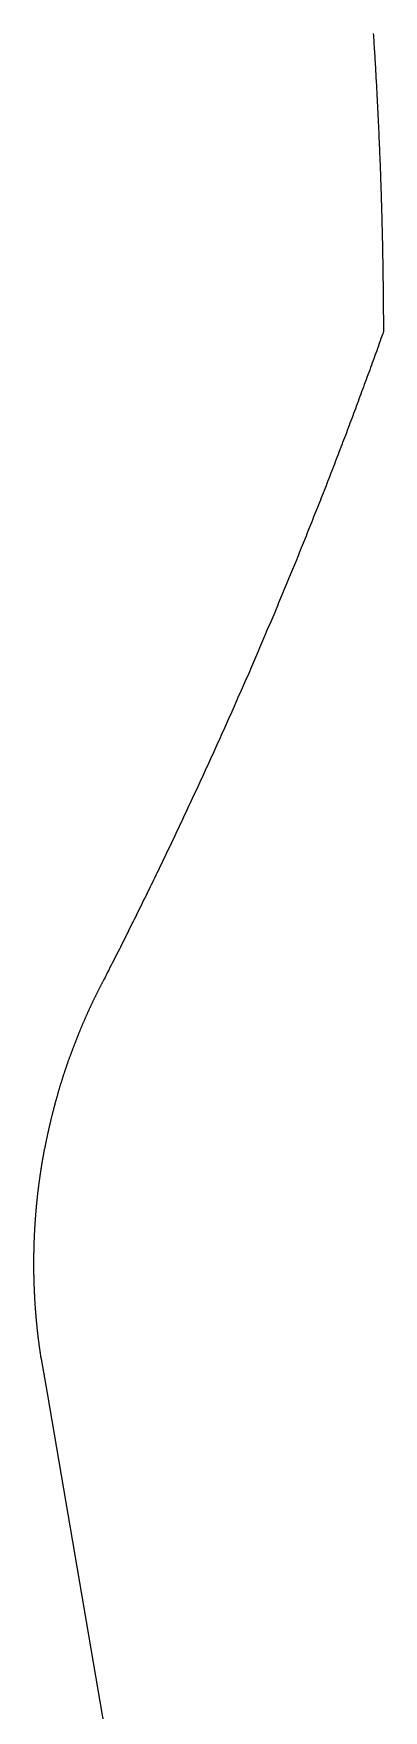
# Model space of a CAD drawing. Header units: millimetres. Extents: x 341926 to 344122, y 7366456 to 7369032.
# Drawn here: x 343574.2 to 343595, y 7366722.3 to 7366822.4 of the extents above; entities that cross this region are included whole.
import ezdxf

# ---------------------------------------------------------------- set-up
doc = ezdxf.new("R2010")
doc.units = ezdxf.units.MM
doc.layers.add('RUA MARIO PAUO  AUTUORI - 29_12_20 - V09', color=7, linetype='Continuous')

msp = doc.modelspace()

# ---------------------------------------------------------------- linework, layer by layer
at = {"layer": 'RUA MARIO PAUO  AUTUORI - 29_12_20 - V09'}
msp.add_lwpolyline([(343594.41, 7366822.39), (343594.42, 7366822.26), (343594.43, 7366822.12), (343594.44, 7366821.99), (343594.45, 7366821.85), (343594.45, 7366821.72), (343594.46, 7366821.59), (343594.47, 7366821.45), (343594.48, 7366821.32), (343594.49, 7366821.19), (343594.5, 7366821.05), (343594.5, 7366820.92), (343594.51, 7366820.79), (343594.52, 7366820.65), (343594.53, 7366820.52), (343594.54, 7366820.39), (343594.54, 7366820.25), (343594.55, 7366820.12), (343594.56, 7366819.98), (343594.57, 7366819.85), (343594.57, 7366819.72), (343594.58, 7366819.58), (343594.59, 7366819.45), (343594.6, 7366819.32), (343594.6, 7366819.18), (343594.61, 7366819.05), (343594.62, 7366818.92), (343594.63, 7366818.78), (343594.63, 7366818.65), (343594.64, 7366818.51), (343594.65, 7366818.38), (343594.65, 7366818.25), (343594.66, 7366818.11), (343594.67, 7366817.98), (343594.67, 7366817.85), (343594.68, 7366817.71), (343594.69, 7366817.58), (343594.69, 7366817.45), (343594.7, 7366817.31), (343594.71, 7366817.18), (343594.71, 7366817.04), (343594.72, 7366816.91), (343594.73, 7366816.78), (343594.73, 7366816.64), (343594.74, 7366816.51), (343594.74, 7366816.38), (343594.75, 7366816.24), (343594.75, 7366816.11), (343594.76, 7366815.97), (343594.77, 7366815.84), (343594.77, 7366815.71), (343594.78, 7366815.57), (343594.78, 7366815.44), (343594.79, 7366815.31), (343594.79, 7366815.17), (343594.8, 7366815.04), (343594.8, 7366814.91), (343594.81, 7366814.77), (343594.82, 7366814.64), (343594.82, 7366814.5), (343594.83, 7366814.37), (343594.83, 7366814.24), (343594.84, 7366814.1), (343594.84, 7366813.97), (343594.84, 7366813.84), (343594.85, 7366813.7), (343594.85, 7366813.57), (343594.86, 7366813.43), (343594.86, 7366813.3), (343594.87, 7366813.17), (343594.87, 7366813.03), (343594.88, 7366812.9), (343594.88, 7366812.77), (343594.88, 7366812.63), (343594.89, 7366812.5), (343594.89, 7366812.37), (343594.9, 7366812.23), (343594.9, 7366812.1), (343594.9, 7366811.96), (343594.91, 7366811.83), (343594.91, 7366811.7), (343594.92, 7366811.56), (343594.92, 7366811.43), (343594.92, 7366811.3), (343594.93, 7366811.16), (343594.93, 7366811.03), (343594.93, 7366810.9), (343594.94, 7366810.76), (343594.94, 7366810.63), (343594.94, 7366810.49), (343594.95, 7366810.36), (343594.95, 7366810.23), (343594.95, 7366810.09), (343594.96, 7366809.96), (343594.96, 7366809.83), (343594.96, 7366809.69), (343594.96, 7366809.56), (343594.97, 7366809.42), (343594.97, 7366809.29), (343594.97, 7366809.16), (343594.97, 7366809.02), (343594.98, 7366808.89), (343594.98, 7366808.76), (343594.98, 7366808.62), (343594.98, 7366808.49), (343594.99, 7366808.36), (343594.99, 7366808.22), (343594.99, 7366808.09), (343594.99, 7366807.95), (343594.99, 7366807.82), (343594.99, 7366807.69), (343595, 7366807.55), (343595, 7366807.42), (343595, 7366807.29), (343595, 7366807.15), (343595, 7366807.02), (343595, 7366806.89), (343595.01, 7366806.75), (343595.01, 7366806.62), (343595.01, 7366806.48), (343595.01, 7366806.35), (343595.01, 7366806.22), (343595.01, 7366806.08), (343595.01, 7366805.95), (343595.01, 7366805.82), (343595.01, 7366805.68), (343595.02, 7366805.55), (343595.02, 7366805.42), (343595.02, 7366805.28), (343595.02, 7366805.15), (343595.02, 7366805.02), (343595.02, 7366804.88), (343595.02, 7366804.75), (343595.02, 7366804.61), (343595.02, 7366804.6), (343595.02, 7366804.59), (343595.02, 7366804.59), (343595.02, 7366804.58), (343595, 7366804.54), (343594.98, 7366804.47), (343594.93, 7366804.33), (343594.87, 7366804.18), (343594.82, 7366804.04), (343594.77, 7366803.89), (343594.72, 7366803.75), (343594.67, 7366803.6), (343594.62, 7366803.46), (343594.56, 7366803.32), (343594.51, 7366803.17), (343594.46, 7366803.03), (343594.41, 7366802.88), (343594.35, 7366802.74), (343594.3, 7366802.59), (343594.25, 7366802.45), (343594.2, 7366802.3), (343594.15, 7366802.16), (343594.09, 7366802.02), (343594.04, 7366801.87), (343593.99, 7366801.73), (343593.93, 7366801.58), (343593.88, 7366801.44), (343593.83, 7366801.29), (343593.77, 7366801.15), (343593.72, 7366801.01), (343593.67, 7366800.86), (343593.62, 7366800.72), (343593.56, 7366800.57), (343593.51, 7366800.43), (343593.46, 7366800.29), (343593.4, 7366800.14), (343593.35, 7366800), (343593.29, 7366799.85), (343593.24, 7366799.71), (343593.19, 7366799.57), (343593.13, 7366799.42), (343593.08, 7366799.28), (343593.02, 7366799.13), (343592.97, 7366798.99), (343592.92, 7366798.85), (343592.86, 7366798.7), (343592.81, 7366798.56), (343592.75, 7366798.41), (343592.7, 7366798.27), (343592.64, 7366798.13), (343592.59, 7366797.98), (343592.54, 7366797.84), (343592.48, 7366797.7), (343592.43, 7366797.55), (343592.37, 7366797.41), (343592.32, 7366797.27), (343592.26, 7366797.12), (343592.21, 7366796.98), (343592.15, 7366796.83), (343592.1, 7366796.69), (343592.04, 7366796.55), (343591.98, 7366796.4), (343591.93, 7366796.26), (343591.87, 7366796.12), (343591.82, 7366795.97), (343591.76, 7366795.83), (343591.71, 7366795.69), (343591.65, 7366795.54), (343591.6, 7366795.4), (343591.54, 7366795.26), (343591.48, 7366795.12), (343591.43, 7366794.97), (343591.37, 7366794.83), (343591.31, 7366794.69), (343591.26, 7366794.54), (343591.2, 7366794.4), (343591.15, 7366794.26), (343591.09, 7366794.11), (343591.03, 7366793.97), (343590.98, 7366793.83), (343590.92, 7366793.69), (343590.86, 7366793.54), (343590.81, 7366793.4), (343590.75, 7366793.26), (343590.69, 7366793.11), (343590.64, 7366792.97), (343590.58, 7366792.83), (343590.52, 7366792.69), (343590.46, 7366792.54), (343590.41, 7366792.4), (343590.35, 7366792.26), (343590.29, 7366792.11), (343590.23, 7366791.97), (343590.18, 7366791.83), (343590.12, 7366791.69), (343590.06, 7366791.54), (343590, 7366791.4), (343589.95, 7366791.26), (343589.89, 7366791.12), (343589.83, 7366790.97), (343589.77, 7366790.83), (343589.71, 7366790.69), (343589.66, 7366790.55), (343589.6, 7366790.41), (343589.54, 7366790.26), (343589.48, 7366790.12), (343589.42, 7366789.98), (343589.36, 7366789.84), (343589.3, 7366789.69), (343589.25, 7366789.55), (343589.19, 7366789.41), (343589.13, 7366789.27), (343589.07, 7366789.13), (343589.01, 7366788.98), (343588.95, 7366788.84), (343588.89, 7366788.7), (343588.83, 7366788.56), (343588.77, 7366788.42), (343588.72, 7366788.27), (343588.66, 7366788.13), (343588.6, 7366787.99), (343588.54, 7366787.85), (343588.48, 7366787.71), (343588.42, 7366787.57), (343588.36, 7366787.42), (343588.3, 7366787.28), (343588.24, 7366787.14), (343588.18, 7366787), (343588.12, 7366786.86), (343588.06, 7366786.72), (343588, 7366786.57), (343587.94, 7366786.43), (343587.88, 7366786.29), (343587.82, 7366786.15), (343587.76, 7366786.01), (343587.7, 7366785.87), (343587.64, 7366785.73), (343587.58, 7366785.58), (343587.52, 7366785.44), (343587.46, 7366785.3), (343587.39, 7366785.16), (343587.33, 7366785.02), (343587.27, 7366784.88), (343587.21, 7366784.74), (343587.15, 7366784.6), (343587.09, 7366784.45), (343587.03, 7366784.31), (343586.97, 7366784.17), (343586.91, 7366784.03), (343586.84, 7366783.89), (343586.78, 7366783.75), (343586.72, 7366783.61), (343586.66, 7366783.47), (343586.6, 7366783.33), (343586.54, 7366783.19), (343586.48, 7366783.04), (343586.41, 7366782.9), (343586.35, 7366782.76), (343586.29, 7366782.62), (343586.23, 7366782.48), (343586.17, 7366782.34), (343586.1, 7366782.2), (343586.04, 7366782.06), (343585.98, 7366781.92), (343585.92, 7366781.78), (343585.85, 7366781.64), (343585.79, 7366781.5), (343585.73, 7366781.36), (343585.67, 7366781.22), (343585.6, 7366781.08), (343585.54, 7366780.94), (343585.48, 7366780.8), (343585.41, 7366780.66), (343585.35, 7366780.52), (343585.29, 7366780.37), (343585.23, 7366780.23), (343585.16, 7366780.09), (343585.1, 7366779.95), (343585.04, 7366779.81), (343584.97, 7366779.67), (343584.91, 7366779.53), (343584.85, 7366779.39), (343584.78, 7366779.25), (343584.72, 7366779.11), (343584.65, 7366778.97), (343584.59, 7366778.83), (343584.53, 7366778.69), (343584.46, 7366778.55), (343584.4, 7366778.41), (343584.34, 7366778.28), (343584.27, 7366778.14), (343584.21, 7366778), (343584.14, 7366777.86), (343584.08, 7366777.72), (343584.01, 7366777.58), (343583.95, 7366777.44), (343583.89, 7366777.3), (343583.82, 7366777.16), (343583.76, 7366777.02), (343583.69, 7366776.88), (343583.63, 7366776.74), (343583.56, 7366776.6), (343583.5, 7366776.46), (343583.43, 7366776.32), (343583.37, 7366776.18), (343583.3, 7366776.04), (343583.24, 7366775.9), (343583.17, 7366775.76), (343583.11, 7366775.63), (343583.04, 7366775.49), (343582.98, 7366775.35), (343582.91, 7366775.21), (343582.84, 7366775.07), (343582.78, 7366774.93), (343582.71, 7366774.79), (343582.65, 7366774.65), (343582.58, 7366774.51), (343582.52, 7366774.37), (343582.45, 7366774.24), (343582.38, 7366774.1), (343582.32, 7366773.96), (343582.25, 7366773.82), (343582.19, 7366773.68), (343582.12, 7366773.54), (343582.05, 7366773.4), (343581.99, 7366773.26), (343581.92, 7366773.13), (343581.85, 7366772.99), (343581.79, 7366772.85), (343581.72, 7366772.71), (343581.65, 7366772.57), (343581.59, 7366772.43), (343581.52, 7366772.29), (343581.45, 7366772.16), (343581.39, 7366772.02), (343581.32, 7366771.88), (343581.25, 7366771.74), (343581.18, 7366771.6), (343581.12, 7366771.47), (343581.05, 7366771.33), (343580.98, 7366771.19), (343580.91, 7366771.05), (343580.85, 7366770.91), (343580.78, 7366770.77), (343580.71, 7366770.64), (343580.64, 7366770.5), (343580.58, 7366770.36), (343580.51, 7366770.22), (343580.44, 7366770.09), (343580.37, 7366769.95), (343580.3, 7366769.81), (343580.24, 7366769.67), (343580.17, 7366769.53), (343580.1, 7366769.4), (343580.03, 7366769.26), (343579.96, 7366769.12), (343579.89, 7366768.98), (343579.83, 7366768.85), (343579.76, 7366768.71), (343579.69, 7366768.57), (343579.62, 7366768.43), (343579.55, 7366768.3), (343579.48, 7366768.16), (343579.41, 7366768.02), (343579.35, 7366767.88), (343579.28, 7366767.75), (343579.21, 7366767.61), (343579.14, 7366767.47), (343579.07, 7366767.34), (343579, 7366767.2), (343578.93, 7366767.06), (343578.86, 7366766.92), (343578.79, 7366766.79), (343578.72, 7366766.65), (343578.65, 7366766.51), (343578.58, 7366766.38), (343578.51, 7366766.24), (343578.48, 7366766.17), (343578.47, 7366766.15), (343578.46, 7366766.15), (343578.46, 7366766.14), (343578.46, 7366766.14), (343578.46, 7366766.14), (343578.45, 7366766.12), (343578.44, 7366766.09), (343578.41, 7366766.03), (343578.37, 7366765.97), (343578.36, 7366765.94), (343578.34, 7366765.91), (343578.33, 7366765.88), (343578.31, 7366765.85), (343578.29, 7366765.82), (343578.28, 7366765.79), (343578.26, 7366765.76), (343578.25, 7366765.73), (343578.23, 7366765.7), (343578.21, 7366765.67), (343578.2, 7366765.64), (343578.18, 7366765.61), (343578.17, 7366765.58), (343578.15, 7366765.55), (343578.14, 7366765.52), (343578.12, 7366765.49), (343578.11, 7366765.46), (343578.09, 7366765.43), (343578.07, 7366765.39), (343578.06, 7366765.36), (343578.04, 7366765.33), (343578.03, 7366765.3), (343578.01, 7366765.27), (343578, 7366765.24), (343577.98, 7366765.21), (343577.97, 7366765.18), (343577.95, 7366765.15), (343577.94, 7366765.12), (343577.92, 7366765.09), (343577.91, 7366765.06), (343577.89, 7366765.03), (343577.88, 7366765), (343577.86, 7366764.96), (343577.85, 7366764.93), (343577.83, 7366764.9), (343577.82, 7366764.87), (343577.8, 7366764.84), (343577.79, 7366764.81), (343577.77, 7366764.78), (343577.76, 7366764.75), (343577.74, 7366764.72), (343577.73, 7366764.69), (343577.71, 7366764.65), (343577.7, 7366764.62), (343577.68, 7366764.59), (343577.67, 7366764.56), (343577.65, 7366764.53), (343577.64, 7366764.5), (343577.62, 7366764.47), (343577.61, 7366764.44), (343577.59, 7366764.41), (343577.58, 7366764.37), (343577.57, 7366764.34), (343577.55, 7366764.31), (343577.54, 7366764.28), (343577.52, 7366764.25), (343577.51, 7366764.22), (343577.49, 7366764.19), (343577.48, 7366764.16), (343577.46, 7366764.12), (343577.45, 7366764.09), (343577.44, 7366764.06), (343577.42, 7366764.03), (343577.41, 7366764), (343577.39, 7366763.97), (343577.38, 7366763.94), (343577.36, 7366763.9), (343577.35, 7366763.87), (343577.34, 7366763.84), (343577.32, 7366763.81), (343577.31, 7366763.78), (343577.29, 7366763.75), (343577.28, 7366763.72), (343577.27, 7366763.68), (343577.25, 7366763.65), (343577.24, 7366763.62), (343577.22, 7366763.59), (343577.21, 7366763.56), (343577.2, 7366763.53), (343577.18, 7366763.49), (343577.17, 7366763.46), (343577.16, 7366763.43), (343577.14, 7366763.4), (343577.13, 7366763.37), (343577.11, 7366763.34), (343577.1, 7366763.3), (343577.09, 7366763.27), (343577.07, 7366763.24), (343577.06, 7366763.21), (343577.05, 7366763.18), (343577.03, 7366763.14), (343577.02, 7366763.11), (343577.01, 7366763.08), (343576.99, 7366763.05), (343576.98, 7366763.02), (343576.97, 7366762.98), (343576.95, 7366762.95), (343576.94, 7366762.92), (343576.93, 7366762.89), (343576.91, 7366762.86), (343576.9, 7366762.82), (343576.89, 7366762.79), (343576.87, 7366762.76), (343576.86, 7366762.73), (343576.85, 7366762.7), (343576.83, 7366762.66), (343576.82, 7366762.63), (343576.81, 7366762.6), (343576.8, 7366762.57), (343576.78, 7366762.54), (343576.77, 7366762.5), (343576.76, 7366762.47), (343576.74, 7366762.44), (343576.73, 7366762.41), (343576.72, 7366762.37), (343576.71, 7366762.34), (343576.69, 7366762.31), (343576.68, 7366762.28), (343576.67, 7366762.25), (343576.66, 7366762.21), (343576.64, 7366762.18), (343576.63, 7366762.15), (343576.62, 7366762.12), (343576.61, 7366762.08), (343576.59, 7366762.05), (343576.58, 7366762.02), (343576.57, 7366761.99), (343576.56, 7366761.95), (343576.54, 7366761.92), (343576.53, 7366761.89), (343576.52, 7366761.86), (343576.51, 7366761.82), (343576.49, 7366761.79), (343576.48, 7366761.76), (343576.47, 7366761.73), (343576.46, 7366761.69), (343576.45, 7366761.66), (343576.43, 7366761.63), (343576.42, 7366761.6), (343576.41, 7366761.56), (343576.4, 7366761.53), (343576.39, 7366761.5), (343576.37, 7366761.47), (343576.36, 7366761.43), (343576.35, 7366761.4), (343576.34, 7366761.37), (343576.33, 7366761.33), (343576.31, 7366761.3), (343576.3, 7366761.27), (343576.29, 7366761.24), (343576.28, 7366761.2), (343576.27, 7366761.17), (343576.26, 7366761.14), (343576.24, 7366761.11), (343576.23, 7366761.07), (343576.22, 7366761.04), (343576.21, 7366761.01), (343576.2, 7366760.97), (343576.19, 7366760.94), (343576.18, 7366760.91), (343576.16, 7366760.88), (343576.15, 7366760.84), (343576.14, 7366760.81), (343576.13, 7366760.78), (343576.12, 7366760.74), (343576.11, 7366760.71), (343576.1, 7366760.68), (343576.09, 7366760.64), (343576.07, 7366760.61), (343576.06, 7366760.58), (343576.05, 7366760.55), (343576.04, 7366760.51), (343576.03, 7366760.48), (343576.02, 7366760.45), (343576.01, 7366760.41), (343576, 7366760.38), (343575.99, 7366760.35), (343575.98, 7366760.31), (343575.96, 7366760.28), (343575.95, 7366760.25), (343575.94, 7366760.21), (343575.93, 7366760.18), (343575.92, 7366760.15), (343575.91, 7366760.11), (343575.9, 7366760.08), (343575.89, 7366760.05), (343575.88, 7366760.02), (343575.87, 7366759.98), (343575.86, 7366759.95), (343575.85, 7366759.92), (343575.84, 7366759.88), (343575.83, 7366759.85), (343575.82, 7366759.82), (343575.81, 7366759.78), (343575.8, 7366759.75), (343575.78, 7366759.72), (343575.77, 7366759.68), (343575.76, 7366759.65), (343575.75, 7366759.62), (343575.74, 7366759.58), (343575.73, 7366759.55), (343575.72, 7366759.52), (343575.71, 7366759.48), (343575.7, 7366759.45), (343575.69, 7366759.41), (343575.68, 7366759.38), (343575.67, 7366759.35), (343575.66, 7366759.31), (343575.65, 7366759.28), (343575.64, 7366759.25), (343575.63, 7366759.21), (343575.62, 7366759.18), (343575.61, 7366759.15), (343575.6, 7366759.11), (343575.6, 7366759.08), (343575.59, 7366759.05), (343575.58, 7366759.01), (343575.57, 7366758.98), (343575.56, 7366758.95), (343575.55, 7366758.91), (343575.54, 7366758.88), (343575.53, 7366758.84), (343575.52, 7366758.81), (343575.51, 7366758.78), (343575.5, 7366758.74), (343575.49, 7366758.71), (343575.48, 7366758.68), (343575.47, 7366758.64), (343575.46, 7366758.61), (343575.45, 7366758.57), (343575.44, 7366758.54), (343575.44, 7366758.51), (343575.43, 7366758.47), (343575.42, 7366758.44), (343575.41, 7366758.41), (343575.4, 7366758.37), (343575.39, 7366758.34), (343575.38, 7366758.3), (343575.37, 7366758.27), (343575.36, 7366758.24), (343575.35, 7366758.2), (343575.35, 7366758.17), (343575.34, 7366758.14), (343575.33, 7366758.1), (343575.32, 7366758.07), (343575.31, 7366758.03), (343575.3, 7366758), (343575.29, 7366757.97), (343575.28, 7366757.93), (343575.28, 7366757.9), (343575.27, 7366757.86), (343575.26, 7366757.83), (343575.25, 7366757.8), (343575.24, 7366757.76), (343575.23, 7366757.73), (343575.22, 7366757.69), (343575.22, 7366757.66), (343575.21, 7366757.63), (343575.2, 7366757.59), (343575.19, 7366757.56), (343575.18, 7366757.52), (343575.18, 7366757.49), (343575.17, 7366757.46), (343575.16, 7366757.42), (343575.15, 7366757.39), (343575.14, 7366757.35), (343575.13, 7366757.32), (343575.13, 7366757.29), (343575.12, 7366757.25), (343575.11, 7366757.22), (343575.1, 7366757.18), (343575.1, 7366757.15), (343575.09, 7366757.11), (343575.08, 7366757.08), (343575.07, 7366757.05), (343575.06, 7366757.01), (343575.06, 7366756.98), (343575.05, 7366756.94), (343575.04, 7366756.91), (343575.03, 7366756.88), (343575.03, 7366756.84), (343575.02, 7366756.81), (343575.01, 7366756.77), (343575, 7366756.74), (343575, 7366756.7), (343574.99, 7366756.67), (343574.98, 7366756.64), (343574.97, 7366756.6), (343574.97, 7366756.57), (343574.96, 7366756.53), (343574.95, 7366756.5), (343574.94, 7366756.46), (343574.94, 7366756.43), (343574.93, 7366756.4), (343574.92, 7366756.36), (343574.92, 7366756.33), (343574.91, 7366756.29), (343574.9, 7366756.26), (343574.89, 7366756.22), (343574.89, 7366756.19), (343574.88, 7366756.16), (343574.87, 7366756.12), (343574.87, 7366756.09), (343574.86, 7366756.05), (343574.85, 7366756.02), (343574.85, 7366755.98), (343574.84, 7366755.95), (343574.83, 7366755.91), (343574.83, 7366755.88), (343574.82, 7366755.85), (343574.81, 7366755.81), (343574.81, 7366755.78), (343574.8, 7366755.74), (343574.79, 7366755.71), (343574.79, 7366755.67), (343574.78, 7366755.64), (343574.77, 7366755.6), (343574.77, 7366755.57), (343574.76, 7366755.54), (343574.76, 7366755.5), (343574.75, 7366755.47), (343574.74, 7366755.43), (343574.74, 7366755.4), (343574.73, 7366755.36), (343574.73, 7366755.33), (343574.72, 7366755.29), (343574.71, 7366755.26), (343574.71, 7366755.23), (343574.7, 7366755.19), (343574.69, 7366755.16), (343574.69, 7366755.12), (343574.68, 7366755.09), (343574.68, 7366755.05), (343574.67, 7366755.02), (343574.67, 7366754.98), (343574.66, 7366754.95), (343574.65, 7366754.91), (343574.65, 7366754.88), (343574.64, 7366754.84), (343574.64, 7366754.81), (343574.63, 7366754.78), (343574.63, 7366754.74), (343574.62, 7366754.71), (343574.62, 7366754.67), (343574.61, 7366754.64), (343574.6, 7366754.6), (343574.6, 7366754.57), (343574.59, 7366754.53), (343574.59, 7366754.5), (343574.58, 7366754.46), (343574.58, 7366754.43), (343574.57, 7366754.39), (343574.57, 7366754.36), (343574.56, 7366754.33), (343574.56, 7366754.29), (343574.55, 7366754.26), (343574.55, 7366754.22), (343574.54, 7366754.19), (343574.54, 7366754.15), (343574.53, 7366754.12), (343574.53, 7366754.08), (343574.52, 7366754.05), (343574.52, 7366754.01), (343574.51, 7366753.98), (343574.51, 7366753.94), (343574.5, 7366753.91), (343574.5, 7366753.87), (343574.49, 7366753.84), (343574.49, 7366753.8), (343574.48, 7366753.77), (343574.48, 7366753.74), (343574.47, 7366753.7), (343574.47, 7366753.67), (343574.47, 7366753.63), (343574.46, 7366753.6), (343574.46, 7366753.56), (343574.45, 7366753.53), (343574.45, 7366753.49), (343574.44, 7366753.46), (343574.44, 7366753.42), (343574.44, 7366753.39), (343574.43, 7366753.35), (343574.43, 7366753.32), (343574.42, 7366753.28), (343574.42, 7366753.25), (343574.41, 7366753.21), (343574.41, 7366753.18), (343574.41, 7366753.14), (343574.4, 7366753.11), (343574.4, 7366753.07), (343574.39, 7366753.04), (343574.39, 7366753), (343574.39, 7366752.97), (343574.38, 7366752.94), (343574.38, 7366752.9), (343574.38, 7366752.87), (343574.37, 7366752.83), (343574.37, 7366752.8), (343574.36, 7366752.76), (343574.36, 7366752.73), (343574.36, 7366752.69), (343574.35, 7366752.66), (343574.35, 7366752.62), (343574.35, 7366752.59), (343574.34, 7366752.55), (343574.34, 7366752.52), (343574.34, 7366752.48), (343574.33, 7366752.45), (343574.33, 7366752.41), (343574.33, 7366752.38), (343574.32, 7366752.34), (343574.32, 7366752.31), (343574.32, 7366752.27), (343574.31, 7366752.24), (343574.31, 7366752.2), (343574.31, 7366752.17), (343574.3, 7366752.13), (343574.3, 7366752.1), (343574.3, 7366752.06), (343574.3, 7366752.03), (343574.29, 7366751.99), (343574.29, 7366751.96), (343574.29, 7366751.92), (343574.28, 7366751.89), (343574.28, 7366751.85), (343574.28, 7366751.82), (343574.28, 7366751.78), (343574.27, 7366751.75), (343574.27, 7366751.72), (343574.27, 7366751.68), (343574.27, 7366751.65), (343574.26, 7366751.61), (343574.26, 7366751.58), (343574.26, 7366751.54), (343574.26, 7366751.51), (343574.25, 7366751.47), (343574.25, 7366751.44), (343574.25, 7366751.4), (343574.25, 7366751.37), (343574.24, 7366751.33), (343574.24, 7366751.3), (343574.24, 7366751.26), (343574.24, 7366751.23), (343574.24, 7366751.19), (343574.23, 7366751.16), (343574.23, 7366751.12), (343574.23, 7366751.09), (343574.23, 7366751.05), (343574.23, 7366751.02), (343574.22, 7366750.98), (343574.22, 7366750.95), (343574.22, 7366750.91), (343574.22, 7366750.88), (343574.22, 7366750.84), (343574.21, 7366750.81), (343574.21, 7366750.77), (343574.21, 7366750.74), (343574.21, 7366750.7), (343574.21, 7366750.67), (343574.21, 7366750.63), (343574.2, 7366750.6), (343574.2, 7366750.56), (343574.2, 7366750.53), (343574.2, 7366750.49), (343574.2, 7366750.46), (343574.2, 7366750.42), (343574.2, 7366750.39), (343574.19, 7366750.35), (343574.19, 7366750.32), (343574.19, 7366750.28), (343574.19, 7366750.25), (343574.19, 7366750.22), (343574.19, 7366750.18), (343574.19, 7366750.15), (343574.19, 7366750.11), (343574.19, 7366750.08), (343574.18, 7366750.04), (343574.18, 7366750.01), (343574.18, 7366749.97), (343574.18, 7366749.94), (343574.18, 7366749.9), (343574.18, 7366749.87), (343574.18, 7366749.83), (343574.18, 7366749.8), (343574.18, 7366749.76), (343574.18, 7366749.73), (343574.18, 7366749.69), (343574.18, 7366749.66), (343574.17, 7366749.62), (343574.17, 7366749.59), (343574.17, 7366749.55), (343574.17, 7366749.52), (343574.17, 7366749.48), (343574.17, 7366749.45), (343574.17, 7366749.41), (343574.17, 7366749.38), (343574.17, 7366749.34), (343574.17, 7366749.31), (343574.17, 7366749.27), (343574.17, 7366749.24), (343574.17, 7366749.2), (343574.17, 7366749.17), (343574.17, 7366749.13), (343574.17, 7366749.1), (343574.17, 7366749.07), (343574.17, 7366749.03), (343574.17, 7366749), (343574.17, 7366748.96), (343574.17, 7366748.93), (343574.17, 7366748.89), (343574.17, 7366748.86), (343574.17, 7366748.82), (343574.17, 7366748.79), (343574.17, 7366748.75), (343574.17, 7366748.72), (343574.17, 7366748.68), (343574.17, 7366748.65), (343574.17, 7366748.61), (343574.17, 7366748.58), (343574.17, 7366748.54), (343574.17, 7366748.51), (343574.17, 7366748.47), (343574.17, 7366748.44), (343574.17, 7366748.4), (343574.17, 7366748.37), (343574.17, 7366748.33), (343574.18, 7366748.3), (343574.18, 7366748.27), (343574.18, 7366748.23), (343574.18, 7366748.2), (343574.18, 7366748.16), (343574.18, 7366748.13), (343574.18, 7366748.09), (343574.18, 7366748.06), (343574.18, 7366748.02), (343574.18, 7366747.99), (343574.18, 7366747.95), (343574.18, 7366747.92), (343574.19, 7366747.88), (343574.19, 7366747.85), (343574.19, 7366747.81), (343574.19, 7366747.78), (343574.19, 7366747.74), (343574.19, 7366747.71), (343574.19, 7366747.68), (343574.19, 7366747.64), (343574.2, 7366747.61), (343574.2, 7366747.57), (343574.2, 7366747.54), (343574.2, 7366747.5), (343574.2, 7366747.47), (343574.2, 7366747.43), (343574.2, 7366747.4), (343574.21, 7366747.36), (343574.21, 7366747.33), (343574.21, 7366747.29), (343574.21, 7366747.26), (343574.21, 7366747.22), (343574.21, 7366747.19), (343574.22, 7366747.16), (343574.22, 7366747.12), (343574.22, 7366747.09), (343574.22, 7366747.05), (343574.22, 7366747.02), (343574.22, 7366746.98), (343574.23, 7366746.95), (343574.23, 7366746.91), (343574.23, 7366746.88), (343574.23, 7366746.84), (343574.23, 7366746.81), (343574.24, 7366746.78), (343574.24, 7366746.74), (343574.24, 7366746.71), (343574.24, 7366746.67), (343574.25, 7366746.64), (343574.25, 7366746.6), (343574.25, 7366746.57), (343574.25, 7366746.53), (343574.25, 7366746.5), (343574.26, 7366746.46), (343574.26, 7366746.43), (343574.26, 7366746.4), (343574.26, 7366746.36), (343574.27, 7366746.33), (343574.27, 7366746.29), (343574.27, 7366746.26), (343574.27, 7366746.22), (343574.28, 7366746.19), (343574.28, 7366746.15), (343574.28, 7366746.12), (343574.28, 7366746.09), (343574.29, 7366746.05), (343574.29, 7366746.02), (343574.29, 7366745.98), (343574.3, 7366745.95), (343574.3, 7366745.91), (343574.3, 7366745.88), (343574.31, 7366745.85), (343574.31, 7366745.81), (343574.31, 7366745.78), (343574.31, 7366745.74), (343574.32, 7366745.71), (343574.32, 7366745.67), (343574.32, 7366745.64), (343574.33, 7366745.61), (343574.33, 7366745.57), (343574.33, 7366745.54), (343574.34, 7366745.5), (343574.34, 7366745.47), (343574.34, 7366745.43), (343574.35, 7366745.4), (343574.35, 7366745.37), (343574.35, 7366745.33), (343574.36, 7366745.3), (343574.36, 7366745.26), (343574.36, 7366745.23), (343574.37, 7366745.19), (343574.37, 7366745.16), (343574.37, 7366745.13), (343574.38, 7366745.09), (343574.38, 7366745.06), (343574.39, 7366745.02), (343574.39, 7366744.99), (343574.39, 7366744.95), (343574.4, 7366744.92), (343574.4, 7366744.89), (343574.4, 7366744.85), (343574.41, 7366744.82), (343574.41, 7366744.78), (343574.42, 7366744.75), (343574.42, 7366744.72), (343574.42, 7366744.68), (343574.43, 7366744.65), (343574.43, 7366744.61), (343574.44, 7366744.58), (343574.44, 7366744.55), (343574.45, 7366744.51), (343574.45, 7366744.48), (343574.45, 7366744.44), (343574.46, 7366744.41), (343574.46, 7366744.38), (343574.47, 7366744.34), (343574.47, 7366744.31), (343574.48, 7366744.27), (343574.48, 7366744.24), (343574.48, 7366744.21), (343574.49, 7366744.17), (343574.49, 7366744.14), (343574.5, 7366744.1), (343574.5, 7366744.07), (343574.51, 7366744.04), (343574.51, 7366744), (343574.52, 7366743.97), (343574.52, 7366743.93), (343574.53, 7366743.9), (343574.53, 7366743.87), (343574.54, 7366743.83), (343574.54, 7366743.8), (343574.55, 7366743.76), (343574.55, 7366743.73), (343574.56, 7366743.66), (343574.57, 7366743.6), (343574.58, 7366743.53), (343574.59, 7366743.49), (343574.59, 7366743.48), (343574.59, 7366743.48), (343574.59, 7366743.47), (343574.59, 7366743.47), (343574.59, 7366743.47), (343574.59, 7366743.46), (343574.59, 7366743.45), (343574.62, 7366743.32), (343574.97, 7366741.27), (343575.67, 7366737.18), (343581.26, 7366704.47)], dxfattribs=at)

doc.saveas('drawing.dxf')
